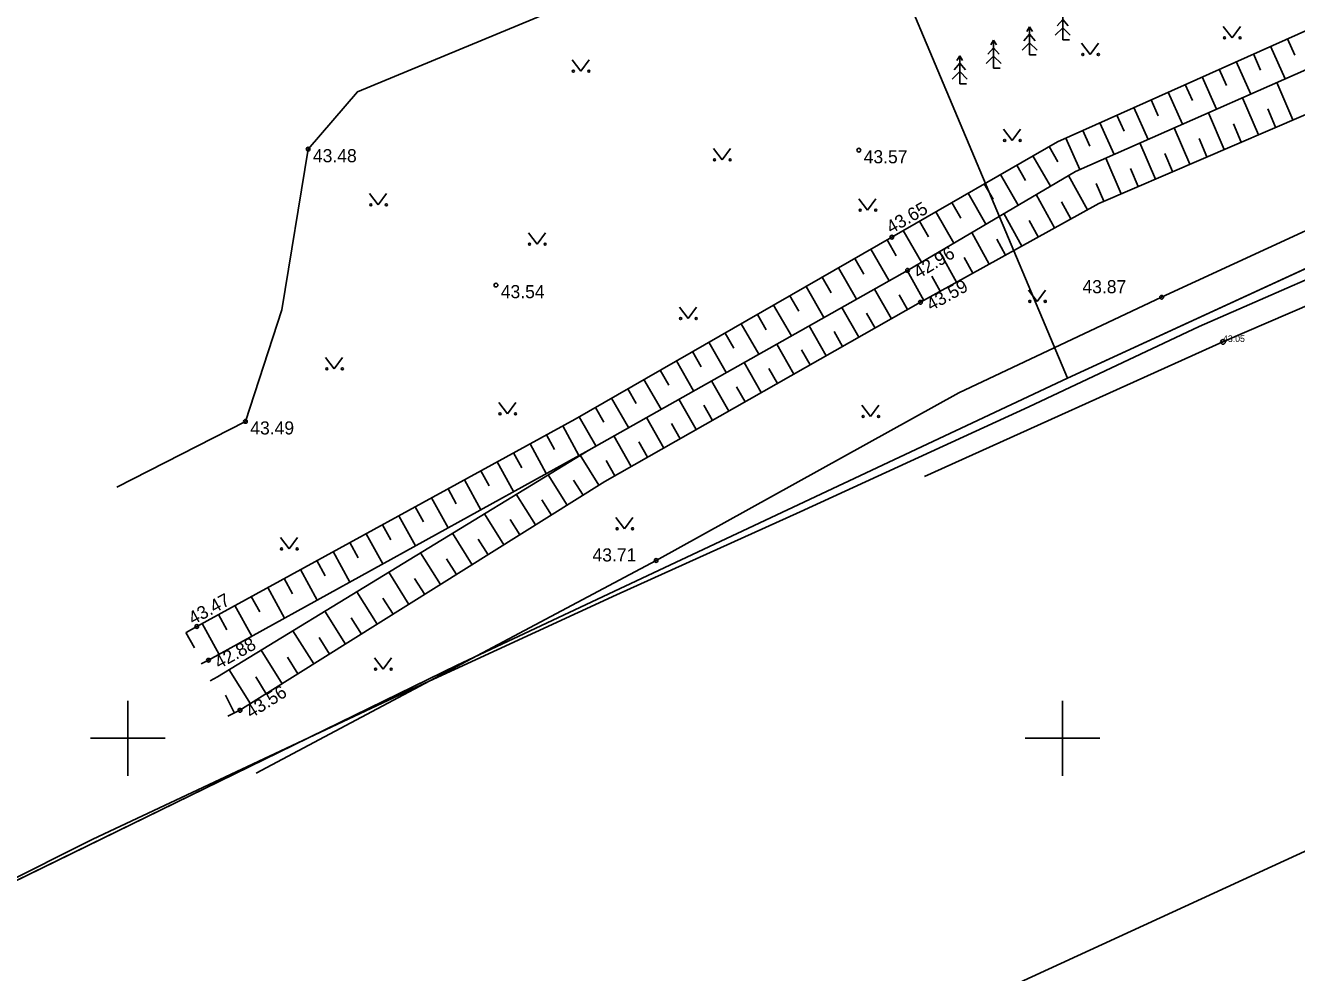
# Model space of a CAD drawing. Extents: x 543497 to 546634, y 6576026 to 6577859.
# Drawn here: x 545544.5 to 545612.5, y 6577487.5 to 6577538.1 of the extents above; entities that cross this region are included whole.
import ezdxf

# ---------------------------------------------------------------- set-up
doc = ezdxf.new("R2010")
doc.units = 0
for name, color, linetype in [('HALJASTUS', 7, 'Continuous'), ('KOORDPUNKT', 7, 'Continuous'), ('korgus-EH2000', 7, 'Continuous'), ('PIIR', 7, 'Continuous'), ('PUU', 7, 'Continuous'), ('RELJEEF', 7, 'Continuous'), ('SITRASS', 7, 'Continuous'), ('vork', 7, 'Continuous')]:
    doc.layers.add(name, color=color, linetype=linetype)

# ---------------------------------------------------------------- blocks, each defined once
blk = doc.blocks.new('VKORIS')
for p, q in [((0, 4), (0, -4)), ((-4, 0), (4, 0))]:
    blk.add_line(p, q)
blk = doc.blocks.new('KUUSK1')
for p, q in [((0, 3), (-0.3, 2.5)), ((0.3, 2.5), (0, 3)), ((0, 3), (0, 0)), ((0, 2.2), (-0.6, 1.5)), ((0.6, 1.5), (0, 2.2)), ((0, 1.3), (-0.8, 0.5)), ((0.8, 0.5), (0, 1.3)), ((0.72, 0), (0, 0))]:
    blk.add_line(p, q)
blk = doc.blocks.new('MURU')
for p, q in [((-0.93, 1.21), (0, 0)), ((0, 0), (0.89, 1.21))]:
    blk.add_line(p, q)
for centre in [(-0.8, 0), (0.86, 0)]:
    blk.add_circle(centre, 0.11)

msp = doc.modelspace()

# ---------------------------------------------------------------- linework, layer by layer
at = {"layer": 'HALJASTUS'}
for points in [[(545556.87, 6577498.132), (545578.261, 6577509.513), (545594.457, 6577518.487), (545605.308, 6577523.591), (545620.553, 6577530.623), (545630.954, 6577533.559), (545632.991, 6577530.881), (545637.561, 6577532.802), (545652.871, 6577539.503), (545663.588, 6577544.144), (545682.022, 6577552.729), (545701.911, 6577561.503), (545719.953, 6577568.894), (545729.67, 6577573.186), (545741.031, 6577578.228), (545755.742, 6577583.201), (545753.654, 6577588.781), (545753.111, 6577594.792)], [(545549.405, 6577513.431), (545556.291, 6577516.952), (545558.239, 6577522.911), (545559.642, 6577531.513), (545562.285, 6577534.57), (545581.055, 6577542.361), (545589.235, 6577543.177)]]:
    msp.add_lwpolyline(points, dxfattribs=at)
at = {"layer": 'KOORDPUNKT'}
for radius in [0.125, 0.0125, 0.011, 0.00955, 0.00807, 0.00659, 0.00511, 0.00363, 0.00215]:
    msp.add_circle((545608.589, 6577521.201), radius, dxfattribs=at)
at = {"layer": 'korgus-EH2000'}
for centre in [(545559.642, 6577531.513), (545589.107, 6577531.457), (545590.876, 6577526.807), (545591.716, 6577525.03), (545569.693, 6577524.242), (545592.402, 6577523.321), (545605.308, 6577523.591), (545556.291, 6577516.952), (545578.261, 6577509.513), (545553.685, 6577505.983), (545554.313, 6577504.175), (545555.999, 6577501.499)]:
    msp.add_circle(centre, 0.1, dxfattribs=at)
at = {"layer": 'PIIR'}
for points in [[(546508.03, 6577841.48), (546527.76, 6577842.6), (546535.64, 6577829.79), (546540.71, 6577817.81), (546551.12, 6577809.99), (546561.59, 6577802.16), (546622.52, 6577814.88), (546633.51, 6577792.62), (546608.95, 6577787.91), (546573.78, 6577780.87), (546521.59, 6577770.69), (546316.12, 6577725.86), (546173.38, 6577691.06), (546034.23, 6577654.21), (545899.95, 6577611.29), (545780.54, 6577566.57), (545623.97, 6577499.02), (545555.77, 6577467.67), (545385.83, 6577376.92), (545249.19, 6577295.85), (545250.22, 6577289.9), (544980.83, 6577118.49)], [(545673.8, 6577552.72), (545639.76, 6577537.43), (545600.27, 6577519.26), (545552.48, 6577632.65), (545626.85, 6577664.1), (545690.62, 6577691.07), (545694.95, 6577680.83), (545701.39, 6577683.56), (545743.83, 6577582.87), (545712.72, 6577569.73), (545673.8, 6577552.72)], [(544735.78, 6577003.33), (545244.51, 6577326.53), (545247.53, 6577327.48), (545255.02, 6577332.08), (545355.7, 6577393.55), (545396.67, 6577416.25), (545446.15, 6577442.67), (545483.43, 6577462.14), (545526.72, 6577483.94), (545567.61, 6577503.92), (545600.27, 6577519.26), (545639.76, 6577537.43), (545673.8, 6577552.72), (545712.72, 6577569.73), (545743.83, 6577582.87), (545764.02, 6577591.24), (545805.47, 6577607.21), (545907.89, 6577644.25), (545925.88, 6577650.4), (545918.84, 6577672.45), (545921.7, 6577673.29), (545969.55, 6577687.28)], [(545476.34, 6577600.45), (545552.48, 6577632.65), (545600.27, 6577519.26), (545567.61, 6577503.92), (545526.72, 6577483.94), (545483.43, 6577462.14), (545446.15, 6577442.67), (545391.56, 6577592.36), (545451.47, 6577589.93), (545476.34, 6577600.45)]]:
    msp.add_lwpolyline(points, dxfattribs=at)
at = {"layer": 'RELJEEF'}
for p, q in [((545611.126, 6577537.013), (545611.909, 6577535.266)), ((545612.038, 6577537.422), (545612.431, 6577536.545)), ((545610.213, 6577536.604), (545610.604, 6577535.733)), ((545608.388, 6577535.786), (545608.776, 6577534.92)), ((545609.301, 6577536.195), (545610.079, 6577534.459)), ((545606.563, 6577534.967), (545606.949, 6577534.108)), ((545607.476, 6577535.376), (545608.249, 6577533.652)), ((545612.325, 6577533.076), (545611.467, 6577535.071)), ((545605.651, 6577534.558), (545606.419, 6577532.845)), ((545610.487, 6577532.285), (545609.637, 6577534.264)), ((545603.826, 6577533.74), (545604.589, 6577532.037)), ((545604.738, 6577534.149), (545605.121, 6577533.295)), ((545611.406, 6577532.681), (545610.979, 6577533.674)), ((545602.001, 6577532.922), (545602.759, 6577531.23)), ((545602.913, 6577533.331), (545603.294, 6577532.483)), ((545608.65, 6577531.495), (545607.807, 6577533.456)), ((545601.088, 6577532.513), (545601.466, 6577531.67)), ((545606.813, 6577530.705), (545605.977, 6577532.649)), ((545609.569, 6577531.89), (545609.145, 6577532.875)), ((545599.287, 6577531.648), (545599.751, 6577530.842)), ((545600.176, 6577532.104), (545600.929, 6577530.423)), ((545604.976, 6577529.915), (545604.147, 6577531.842)), ((545607.731, 6577531.1), (545607.312, 6577532.077)), ((545598.421, 6577531.149), (545599.353, 6577529.528)), ((545603.138, 6577529.125), (545602.317, 6577531.035)), ((545605.894, 6577530.31), (545605.478, 6577531.278)), ((545597.554, 6577530.65), (545598.023, 6577529.836)), ((545604.057, 6577529.52), (545603.644, 6577530.479)), ((545595.82, 6577529.653), (545596.294, 6577528.829)), ((545596.687, 6577530.151), (545597.63, 6577528.513)), ((545601.332, 6577528.272), (545600.32, 6577530.098)), ((545602.22, 6577528.73), (545601.811, 6577529.681)), ((545594.954, 6577529.154), (545595.907, 6577527.498)), ((545599.583, 6577527.302), (545598.596, 6577529.082)), ((545593.22, 6577528.156), (545594.183, 6577526.483)), ((545594.087, 6577528.655), (545594.566, 6577527.823)), ((545600.457, 6577527.787), (545599.957, 6577528.689)), ((545592.354, 6577527.657), (545592.838, 6577526.817)), ((545597.833, 6577526.332), (545596.872, 6577528.067)), ((545598.708, 6577526.817), (545598.221, 6577527.696)), ((545591.487, 6577527.159), (545592.46, 6577525.468)), ((545596.084, 6577525.363), (545595.148, 6577527.051)), ((545589.753, 6577526.162), (545590.724, 6577524.471)), ((545590.62, 6577526.66), (545591.108, 6577525.811)), ((545596.959, 6577525.848), (545596.484, 6577526.703)), ((545588.886, 6577525.664), (545589.369, 6577524.822)), ((545594.335, 6577524.393), (545593.424, 6577526.036)), ((545595.21, 6577524.878), (545594.748, 6577525.711)), ((545588.019, 6577525.166), (545588.981, 6577523.49)), ((545592.586, 6577523.423), (545591.7, 6577525.021)), ((545586.285, 6577524.169), (545587.239, 6577522.508)), ((545587.152, 6577524.668), (545587.631, 6577523.833)), ((545593.461, 6577523.908), (545593.011, 6577524.718)), ((545585.417, 6577523.671), (545585.892, 6577522.844)), ((545590.846, 6577522.438), (545589.941, 6577524.03)), ((545591.715, 6577522.931), (545591.264, 6577523.726)), ((545584.55, 6577523.173), (545585.496, 6577521.527)), ((545589.106, 6577521.45), (545588.199, 6577523.049)), ((545589.976, 6577521.944), (545589.523, 6577522.742)), ((545582.816, 6577522.177), (545583.753, 6577520.545)), ((545583.683, 6577522.675), (545584.154, 6577521.856)), ((545587.367, 6577520.463), (545586.456, 6577522.067)), ((545581.949, 6577521.679), (545582.416, 6577520.867)), ((545588.237, 6577520.956), (545587.782, 6577521.757)), ((545580.215, 6577520.683), (545580.677, 6577519.878)), ((545581.082, 6577521.181), (545582.011, 6577519.564)), ((545585.628, 6577519.475), (545584.714, 6577521.086)), ((545586.497, 6577519.969), (545586.041, 6577520.773)), ((545579.348, 6577520.185), (545580.268, 6577518.582)), ((545583.889, 6577518.488), (545582.971, 6577520.104)), ((545578.48, 6577519.686), (545578.939, 6577518.889)), ((545584.758, 6577518.982), (545584.3, 6577519.788)), ((545576.746, 6577518.69), (545577.2, 6577517.9)), ((545577.613, 6577519.188), (545578.525, 6577517.601)), ((545582.149, 6577517.501), (545581.228, 6577519.123)), ((545583.019, 6577517.994), (545582.559, 6577518.804)), ((545575.879, 6577518.192), (545576.783, 6577516.619)), ((545580.41, 6577516.513), (545579.486, 6577518.141)), ((545575.012, 6577517.694), (545575.462, 6577516.911)), ((545581.28, 6577517.007), (545580.818, 6577517.82)), ((545573.27, 6577516.711), (545574.135, 6577515.133)), ((545574.145, 6577517.196), (545575.04, 6577515.637)), ((545578.671, 6577515.526), (545577.743, 6577517.16)), ((545579.54, 6577516.02), (545579.077, 6577516.835)), ((545572.393, 6577516.231), (545572.826, 6577515.44)), ((545576.931, 6577514.539), (545576.001, 6577516.178)), ((545570.639, 6577515.27), (545571.074, 6577514.476)), ((545571.516, 6577515.75), (545572.384, 6577514.165)), ((545577.801, 6577515.032), (545577.336, 6577515.851)), ((545569.762, 6577514.79), (545570.634, 6577513.198)), ((545575.201, 6577513.537), (545574.196, 6577515.14)), ((545576.062, 6577514.045), (545575.595, 6577514.866)), ((545568.885, 6577514.309), (545569.322, 6577513.512)), ((545573.506, 6577512.475), (545572.489, 6577514.098)), ((545567.131, 6577513.348), (545567.57, 6577512.547)), ((545568.008, 6577513.829), (545568.884, 6577512.23)), ((545574.353, 6577513.006), (545573.848, 6577513.812)), ((545566.254, 6577512.868), (545567.133, 6577511.262)), ((545571.812, 6577511.412), (545570.782, 6577513.055)), ((545572.659, 6577511.944), (545572.147, 6577512.76)), ((545564.5, 6577511.907), (545565.383, 6577510.295)), ((545565.377, 6577512.387), (545565.818, 6577511.583)), ((545570.117, 6577510.35), (545569.075, 6577512.012)), ((545563.623, 6577511.427), (545564.065, 6577510.619)), ((545570.964, 6577510.881), (545570.446, 6577511.707)), ((545561.869, 6577510.466), (545562.313, 6577509.655)), ((545562.746, 6577510.946), (545563.633, 6577509.327)), ((545568.422, 6577509.288), (545567.368, 6577510.97)), ((545569.27, 6577509.819), (545568.746, 6577510.655)), ((545560.992, 6577509.985), (545561.882, 6577508.359)), ((545566.728, 6577508.225), (545565.661, 6577509.927)), ((545560.115, 6577509.505), (545560.561, 6577508.69)), ((545567.575, 6577508.757), (545567.045, 6577509.603)), ((545558.361, 6577508.544), (545558.809, 6577507.726)), ((545559.238, 6577509.025), (545560.132, 6577507.392)), ((545565.033, 6577507.163), (545563.954, 6577508.885)), ((545565.881, 6577507.694), (545565.344, 6577508.55)), ((545557.484, 6577508.064), (545558.382, 6577506.424)), ((545563.339, 6577506.101), (545562.247, 6577507.842)), ((545555.729, 6577507.103), (545556.631, 6577505.457)), ((545556.606, 6577507.583), (545557.056, 6577506.762)), ((545564.186, 6577506.632), (545563.643, 6577507.498)), ((545554.852, 6577506.622), (545555.304, 6577505.798)), ((545561.644, 6577505.038), (545560.54, 6577506.8)), ((545562.492, 6577505.569), (545561.943, 6577506.445)), ((545553.975, 6577506.142), (545554.881, 6577504.489)), ((545559.95, 6577503.976), (545558.833, 6577505.757)), ((545553.103, 6577505.654), (545553.562, 6577504.84)), ((545560.797, 6577504.507), (545560.242, 6577505.393)), ((545558.255, 6577502.914), (545557.126, 6577504.715)), ((545559.103, 6577503.445), (545558.541, 6577504.34)), ((545556.561, 6577501.851), (545555.419, 6577503.672)), ((545557.408, 6577502.382), (545556.84, 6577503.288)), ((545555.697, 6577501.349), (545555.222, 6577502.307))]:
    msp.add_line(p, q, dxfattribs=at)
for points in [[(545553.122, 6577505.665), (545553.685, 6577505.983), (545573.938, 6577517.077), (545590.876, 6577526.807), (545599.743, 6577531.91), (545616.679, 6577539.502), (545633.97, 6577546.505), (545646.103, 6577551.612), (545657.903, 6577556.088), (545677.092, 6577564.521), (545697.103, 6577573.543), (545702.839, 6577576.119), (545709.678, 6577578.023), (545716.644, 6577580.748), (545723.855, 6577583.243), (545730.974, 6577586.42), (545738.86, 6577590.15), (545743.03, 6577592.861), (545746.345, 6577595.356), (545749.592, 6577597.839), (545750.935, 6577599.751)], [(545752.912, 6577598.362), (545752.536, 6577597.617), (545750.914, 6577596.133), (545745.725, 6577592.543), (545739.426, 6577589.166), (545731.487, 6577585.366), (545724.802, 6577582.636), (545716.994, 6577579.332), (545697.861, 6577571.954), (545677.641, 6577563.204), (545658.321, 6577555.012), (545646.589, 6577550.301), (545634.458, 6577544.973), (545617.338, 6577537.66), (545600.704, 6577530.324), (545591.716, 6577525.03), (545574.654, 6577515.42)], [(545555.351, 6577501.178), (545555.999, 6577501.499), (545575.521, 6577513.738), (545592.402, 6577523.321), (545601.943, 6577528.611), (545618.367, 6577535.674), (545635.168, 6577543.399), (545647.423, 6577548.496), (545659.275, 6577554.044), (545677.956, 6577561.956), (545698.887, 6577569.488), (545717.356, 6577577.337), (545725.91, 6577580.68), (545732.318, 6577583.31), (545740.294, 6577586.671), (545745.596, 6577589.463), (545749, 6577591.793), (545753.111, 6577594.792)], [(545553.929, 6577503.979), (545554.313, 6577504.175), (545574.654, 6577515.42)], [(545574.654, 6577515.42), (545554.792, 6577503.289), (545554.403, 6577503.078)]]:
    msp.add_lwpolyline(points, dxfattribs=at)
at = {"layer": 'SITRASS'}
for points in [[(545592.627, 6577513.998), (545608.589, 6577521.201), (545625.437, 6577528.467), (545642.93, 6577536.272), (545658.754, 6577543.29), (545675.68, 6577550.746), (545692.336, 6577557.893), (545709.186, 6577565.215), (545727.252, 6577573.326), (545744.263, 6577580.372), (545761.062, 6577587.912), (545778.45, 6577594.724), (545795.705, 6577601.587), (545802.158, 6577604.124)], [(545538.087, 6577489.583), (545548.118, 6577494.612), (545557.578, 6577499.038), (545565.43, 6577502.73), (545576.15, 6577507.673), (545585.965, 6577512.108), (545598.196, 6577517.736), (545607.312, 6577522.021), (545617.684, 6577526.554), (545628.442, 6577531.345), (545639.602, 6577536.291), (545650.824, 6577541.32), (545664.149, 6577547.08), (545680.969, 6577554.307), (545696.736, 6577561.192), (545712.974, 6577568.121), (545725.218, 6577573.271), (545737, 6577578.29)]]:
    msp.add_lwpolyline(points, dxfattribs=at)

# ---------------------------------------------------------------- block references
at = {"layer": 'HALJASTUS', "xscale": 0.5, "yscale": 0.5}
for p in [(545609.072, 6577537.47), (545601.49, 6577536.575), (545574.234, 6577535.681), (545597.309, 6577531.977), (545581.79, 6577530.94), (545563.399, 6577528.54), (545589.579, 6577528.247), (545571.892, 6577526.433), (545598.652, 6577523.371), (545579.974, 6577522.453), (545561.045, 6577519.76), (545570.31, 6577517.36), (545589.735, 6577517.215), (545576.573, 6577511.211), (545558.625, 6577510.128), (545563.655, 6577503.699)]:
    msp.add_blockref('MURU', p, dxfattribs=at)
at = {"layer": 'PUU', "xscale": 0.5, "yscale": 0.5}
for p in [(545600.012, 6577537.356), (545598.241, 6577536.556), (545596.314, 6577535.839), (545594.507, 6577535.009)]:
    msp.add_blockref('KUUSK1', p, dxfattribs=at)
at = {"layer": 'vork', "xscale": 0.5, "yscale": 0.5}
for p in [(545550, 6577500), (545600, 6577500)]:
    msp.add_blockref('VKORIS', p, dxfattribs=at)

# ---------------------------------------------------------------- texts
at = {"layer": 'KOORDPUNKT'}
msp.add_text('43.05', height=0.35, rotation=360, dxfattribs=at).set_placement((545608.589, 6577521.201))
at = {"layer": 'korgus-EH2000'}
for s, p in [(' 43.48 ', (545559.642, 6577530.813)), (' 43.57 ', (545589.107, 6577530.757)), (' 43.54 ', (545569.693, 6577523.542)), (' 43.87 ', (545600.811, 6577523.807)), (' 43.49 ', (545556.291, 6577516.252)), (' 43.71 ', (545574.599, 6577509.459))]:
    msp.add_text(s, height=0.7, dxfattribs=at).set_placement(p)
for s, rotation, p in [(' 43.65 ', 29.81581, (545590.608, 6577526.838)), (' 42.96 ', 30.84161, (545592.075, 6577524.429)), (' 43.59 ', 29.14684, (545592.743, 6577522.71)), (' 43.47 ', 28.71264, (545553.255, 6577505.929)), (' 42.88 ', 28.98586, (545554.652, 6577503.563)), (' 43.56 ', 32.16578, (545556.372, 6577500.906))]:
    msp.add_text(s, height=0.7, rotation=rotation, dxfattribs=at).set_placement(p)

doc.saveas('drawing.dxf')
